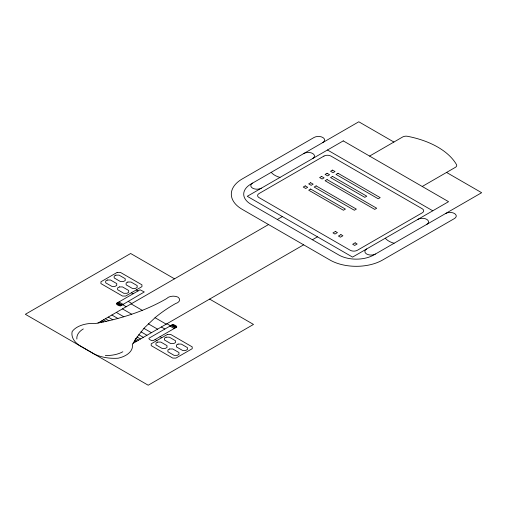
<?xml version="1.0" encoding="UTF-8"?>
<svg xmlns="http://www.w3.org/2000/svg" width="507" height="507" viewBox="0 0 507 507"><rect width="100%" height="100%" fill="white"/><g stroke="black" fill="none" stroke-linecap="round" stroke-linejoin="round"><path stroke-width="0.76" d="M116.433 303.401C115.748 304.339 119.215 306.203 120.647 305.835L144.299 291.95L140.021 289.789L116.433 303.401L120.647 305.835M176.709 327.066C177.551 326.045 173.229 324.227 172.494 324.632L148.957 338.226C148.272 339.151 151.739 341.021 153.171 340.653L176.709 327.066L172.494 324.632M369.59 156.08L402.615 137.01A4.962 2.865 0 0 1 407.096 136.225A77.501 44.743 0 0 1 456.623 164.826A4.962 2.865 0 0 1 455.267 167.411L422.236 186.475M97.914 323.06L268.533 224.557M277.31 219.487L282.367 216.571M133.011 343.328L303.636 244.818M312.413 239.754L317.464 236.832M393.901 142.042L358.798 121.781L250.984 184.022A24.818 14.329 0 0 0 250.984 204.289L338.733 254.951A24.818 14.329 0 0 0 373.836 254.951L481.65 192.704L446.553 172.443M327.471 149.996L432.769 210.792M174.522 278.831L130.648 253.5L25.35 314.296L148.202 385.219L253.5 324.429L209.625 299.098M136.256 289.934L138.012 290.948M131.345 292.767L133.1 293.781M172.19 324.81L176.398 327.243M171.727 325.076L175.942 327.509M171.011 325.494L175.219 327.928M128.277 301.431L131.826 303.484M166.93 323.745L170.479 325.798M169.984 326.083L174.193 328.517M131.117 303.896L142.29 310.347M155.041 317.705L166.214 324.157M118.949 301.95L123.157 304.384M122.662 304.675L126.211 306.722M161.315 326.99L164.864 329.037M117.922 302.546L122.13 304.98M117.199 302.958L121.414 305.391M116.743 303.224L120.951 305.658M122.466 308.89L131.744 314.245M148.285 323.796L157.563 329.151M160.041 336.686L161.796 337.7M116.325 312.432L123.841 316.774M143.906 328.359L151.422 332.7M155.129 339.525L156.885 340.539M111.857 315.012L117.871 318.478M140.946 331.806L146.96 335.273M108.232 317.103L112.877 319.784M138.69 334.69L143.335 337.37M105.443 318.713L108.942 320.735M137.042 336.959L140.54 338.98M103.491 319.841L106.14 321.375M135.939 338.575L138.588 340.108M101.812 320.811L103.707 321.901M135.02 339.982L136.915 341.078M100.557 321.533L101.863 322.287M134.355 341.046L135.661 341.8M445.666 213.479A6.204 3.581 0 0 1 454.443 213.479A6.204 3.581 0 0 1 454.443 218.549L382.608 260.015A37.226 21.497 0 0 1 329.962 260.015L242.213 209.353A37.226 21.497 0 0 1 242.213 178.958L314.042 137.486A6.204 3.581 0 0 1 322.82 137.486A6.204 3.581 0 0 1 322.82 142.556M375.453 254.02A6.204 3.581 0 0 1 366.675 254.02A6.204 3.581 0 0 1 366.675 248.95M261.378 188.16A6.204 3.581 0 0 1 252.6 188.16A6.204 3.581 0 0 1 252.6 183.09M303.883 153.482A6.204 3.581 0 0 1 312.661 153.482A6.204 3.581 0 0 1 312.661 158.552M279.997 177.406A18.29 10.558 0 0 1 271.226 172.342M417.958 219.347A6.204 3.581 0 0 1 426.736 219.347A6.204 3.581 0 0 1 426.736 224.411M394.072 243.265A18.29 10.558 0 0 1 385.301 238.201M122.84 351.757A22.84 13.188 0 0 1 105.317 355.477M76.874 339.05A22.84 13.188 0 0 1 83.319 328.935M135.743 338.866L132.314 344.589A22.511 12.998 0 0 1 118.15 358.208A31.022 17.91 0 0 1 94.27 354.019L79.396 345.432A31.022 17.91 0 0 1 72.133 331.641A22.511 12.998 0 0 1 95.728 323.466C111.743 320.532 127.53 316.222 142.67 310.202A172.12 99.372 0 0 0 166.733 298.528A7.275 4.202 0 0 1 177.944 297.121A7.275 4.202 0 0 1 175.511 303.592A172.12 99.372 0 0 0 155.288 317.49L144.387 327.833L135.743 338.866M343.264 140.883L247.264 196.304L352.568 257.1L448.562 201.678L343.264 140.883M117.206 272.373L100.931 281.772L100.931 283.597L122.504 296.05L125.66 296.05L141.941 286.651L141.941 284.826L120.368 272.373L117.206 272.373M107.395 280.022L105.69 281.005L105.69 282.83L111.876 286.398L115.032 286.398L116.737 285.416L116.737 283.597L110.551 280.022L107.395 280.022M115.881 275.124L114.183 276.106L114.183 277.931L120.368 281.499L123.524 281.499L125.223 280.517L125.223 278.692L119.044 275.124L115.881 275.124M323.96 156.08L259.039 193.56A4.962 2.865 0 0 0 259.039 197.61L350.299 250.3A4.962 2.865 0 0 0 357.321 250.3L422.242 212.82A4.962 2.865 0 0 0 422.242 208.77L330.982 156.08A4.962 2.865 0 0 0 323.96 156.08M119.341 286.924L117.643 287.906L117.643 289.731L123.828 293.3L126.984 293.3L128.683 292.317L128.683 290.492L122.504 286.924L119.341 286.924M127.834 282.025L126.135 283.007L126.135 284.826L132.321 288.401L135.477 288.401L137.175 287.418L137.175 285.593L130.996 282.025L127.834 282.025M305.22 185.898L303.23 187.045L305.715 188.477L307.698 187.33L305.22 185.898M310.683 182.742L308.693 183.889L311.178 185.321L313.168 184.174L310.683 182.742M321.615 176.43L319.625 177.577L322.11 179.009L324.1 177.862L321.615 176.43M327.078 173.274L325.095 174.421L327.573 175.853L329.563 174.706L327.078 173.274M332.548 170.118L330.558 171.265L333.042 172.697L335.032 171.55L332.548 170.118M310.677 189.048L308.687 190.195L343.429 210.253L345.419 209.106L310.677 189.048M316.14 185.892L314.156 187.045L354.355 210.253L356.345 209.106L316.14 185.892M327.072 179.586L325.088 180.733L374.717 209.385L376.701 208.238L327.072 179.586M332.541 176.43L330.551 177.577L364.799 197.343L366.783 196.196L332.541 176.43M338.004 173.274L336.021 174.421L378.203 198.776L380.193 197.629L338.004 173.274M335.45 231.465L332.966 232.897L334.956 234.044L337.434 232.612L335.45 231.465M167.481 334.417L151.2 343.816L151.2 345.641L172.773 358.094L175.935 358.094L192.21 348.702L192.21 346.877L170.637 334.417L167.481 334.417M340.913 234.621L338.429 236.053L340.419 237.2L342.903 235.768L340.913 234.621M157.664 342.073L155.966 343.055L155.966 344.874L162.145 348.448L165.307 348.448L167.006 347.466L167.006 345.641L160.827 342.073L157.664 342.073M166.157 337.168L164.458 338.15L164.458 339.975L170.637 343.543L173.8 343.543L175.498 342.561L175.498 340.742L169.313 337.168L166.157 337.168M169.617 348.974L167.918 349.95L167.918 351.776L174.097 355.35L177.26 355.35L178.958 354.368L178.958 352.542L172.773 348.974L169.617 348.974M178.109 344.069L176.404 345.052L176.404 346.877L182.59 350.445L185.752 350.445L187.451 349.462L187.451 347.637L181.265 344.069L178.109 344.069M355.154 242.84L352.676 244.279L354.659 245.426L357.143 243.994L355.154 242.84"/></g></svg>
